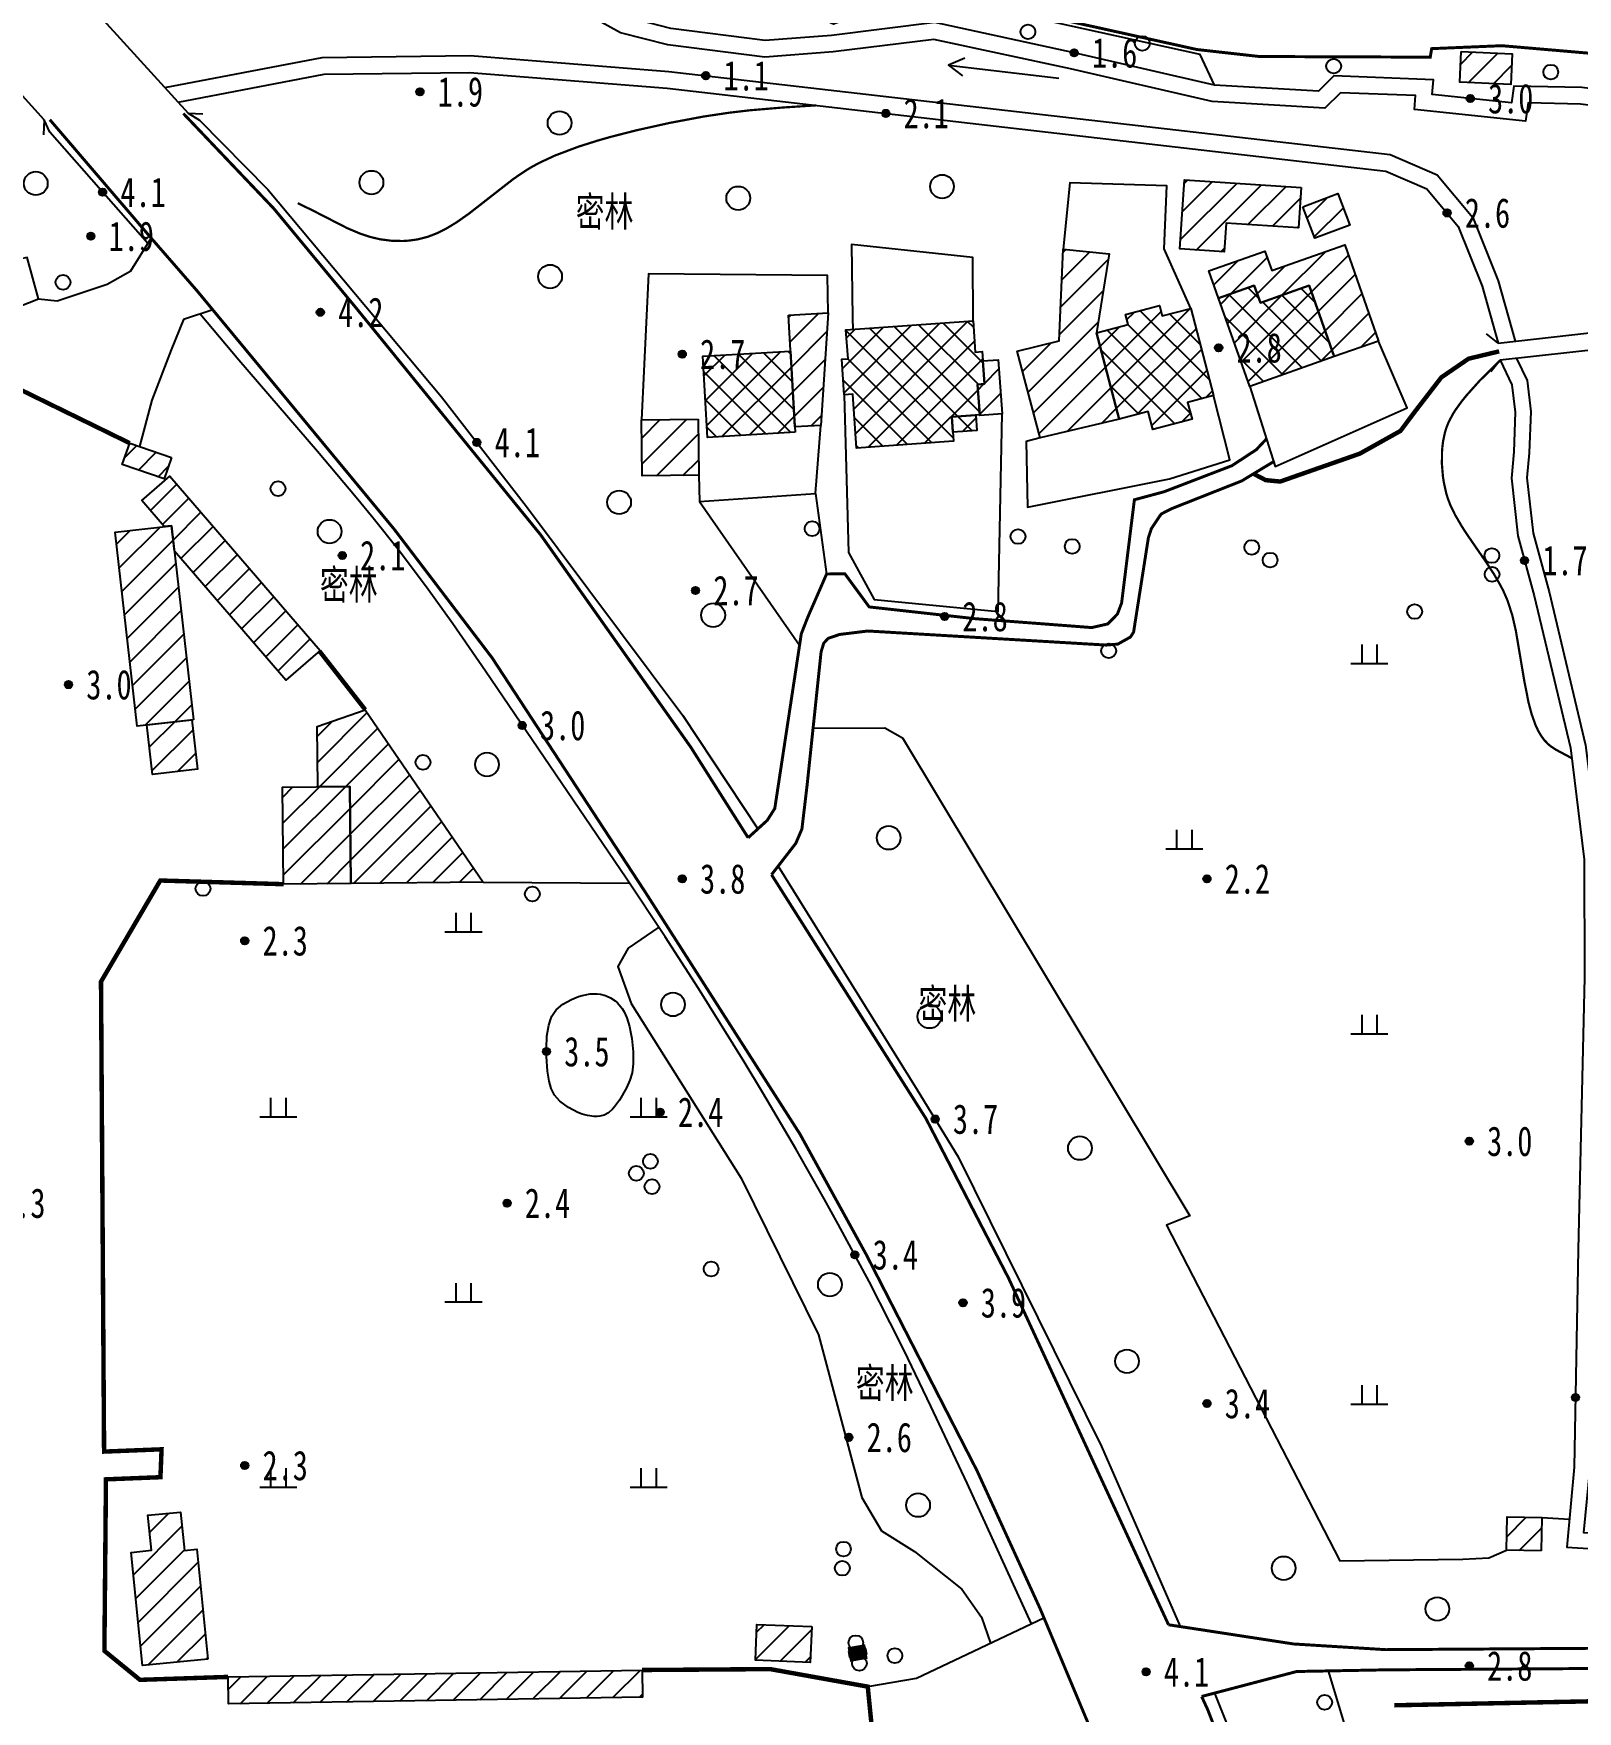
# Model space of a CAD drawing. Header units: metres. Extents: x 494039 to 619385, y 3351420 to 3402703.
# Drawn here: x 588161.9 to 588370.4, y 3393627.9 to 3393854.5 of the extents above; entities that cross this region are included whole.
import ezdxf
from ezdxf.enums import TextEntityAlignment as Align

# ---------------------------------------------------------------- set-up
doc = ezdxf.new("R2010")
doc.units = ezdxf.units.M
for name, pattern in [('2430', [0]), ('2450', [0]), ('4430', [0]), ('8521', [0]), ('8522', [0]), ('9610', [0])]:
    doc.linetypes.add(name, pattern=pattern)
for name, color, linetype in [('210100', 130, 'Continuous'), ('220200', 130, 'Continuous'), ('261301', 141, 'Continuous'), ('310300', 8, 'Continuous'), ('310500', 8, 'Continuous'), ('380201', 8, '2430'), ('380202', 8, '2450'), ('420500', 8, 'Continuous'), ('430300', 8, 'Continuous'), ('440300', 8, '4430'), ('450502', 8, 'Continuous'), ('510301', 8, 'Continuous'), ('510402', 8, 'Continuous'), ('720100', 8, 'Continuous'), ('760201', 8, '8521'), ('760202', 8, '8522'), ('810100', 8, '9610'), ('810302', 8, 'Continuous'), ('810501', 8, 'Continuous')]:
    doc.layers.add(name, color=color, linetype=linetype)
doc.layers.add('710101', color=8, linetype='Continuous', lineweight=0)
pattern_1 = [(45, (0, 0), (-1.767766953, 1.767766953), []), (135, (0, 0), (-1.767766953, -1.767766953), [])]
pattern_2 = [(45, (0, 0), (-1.767766953, 1.767766953), [])]

# ---------------------------------------------------------------- blocks, each defined once
blk = doc.blocks.new('gc170')
at = {"linetype": 'Continuous'}
blk.add_circle((0, 0), 0.5, dxfattribs=at)
blk = doc.blocks.new('gu')
at = {"flags": 128}
for points in [[(3.75, 0), (-3.75, 0)], [(2.71, -0.6), (3.75, 0), (3.75, 0), (2.71, 0.6)]]:
    blk.add_lwpolyline(points, dxfattribs=at)
blk = doc.blocks.new('p_point')
for radius in [0.25, 0.2, 0.15, 0.1, 0.05]:
    blk.add_circle((0, 0), radius)
blk.add_point((0, 0))
blk = doc.blocks.new('v1')
blk.add_circle((0, 0), 0.8)
blk = doc.blocks.new('vm')
at = {"linetype": 'Continuous'}
for p, q in [((-0.5, 0), (-0.5, 1.3)), ((0.5, 1.3), (0.5, 0)), ((1.25, 0), (-1.25, 0))]:
    blk.add_line(p, q, dxfattribs=at)
blk = doc.blocks.new('1-3&1-4')
at = {"layer": '310300', "linetype": 'Continuous'}
h = blk.add_hatch(dxfattribs=at)
h.set_pattern_fill('ANSI31', color=8, scale=20, style=0)
h.set_pattern_definition(pattern_2)
h.paths.add_polyline_path([(588354.7282, 3393852.0402), (588361.6207, 3393851.723), (588361.43, 3393847.578), (588354.5374, 3393847.8952)])
h = blk.add_hatch(dxfattribs=at)
h.set_pattern_fill('ANSI31', color=8, scale=20, style=0)
h.set_pattern_definition(pattern_2)
h.paths.add_polyline_path([(588333.1351, 3393833.6807), (588332.7733, 3393828.2066), (588322.976, 3393828.8542), (588322.7193, 3393824.9706), (588316.7506, 3393825.3651), (588317.3692, 3393834.7229)])
h = blk.add_hatch(dxfattribs=at)
h.set_pattern_fill('ANSI31', color=8, scale=20, style=0)
h.set_pattern_definition(pattern_2)
h.paths.add_polyline_path([(588333.3616, 3393831.0784), (588338.0918, 3393832.87), (588339.7082, 3393828.6023), (588334.978, 3393826.8107)])
h = blk.add_hatch(dxfattribs=at)
h.set_pattern_fill('ANSI31', color=8, scale=20, style=0)
h.set_pattern_definition(pattern_2)
h.paths.add_polyline_path([(588308.5267, 3393802.3716), (588297.8896, 3393799.8491), (588294.7773, 3393811.5562), (588300.432, 3393812.9728), (588301.0062, 3393825.324), (588307.1857, 3393824.7148), (588305.4719, 3393814.0365)])
h = blk.add_hatch(dxfattribs=at)
h.set_pattern_fill('ANSI31', color=8, scale=20, style=0)
h.set_pattern_definition(pattern_2)
h.paths.add_polyline_path([(588334.2063, 3393820.4361), (588327.6138, 3393818.1134), (588326.797, 3393820.4316), (588321.9742, 3393818.7324), (588320.6742, 3393822.4222), (588328.2342, 3393825.0858), (588329.1666, 3393822.4393), (588339.0119, 3393825.908), (588343.5824, 3393812.9356), (588337.5925, 3393810.8252)])
h = blk.add_hatch(dxfattribs=at)
h.set_pattern_fill('ANSI31', color=8, scale=20, style=0)
h.set_pattern_definition(pattern_2)
h.paths.add_polyline_path([(588263.8728, 3393816.4504), (588269.2479, 3393816.76), (588268.241, 3393801.5517), (588264.7427, 3393801.3502)])
h = blk.add_hatch(dxfattribs=at)
h.set_pattern_fill('ANSI31', color=8, scale=20, style=0)
h.set_pattern_definition(pattern_2)
h.paths.add_polyline_path([(588289.4324, 3393807.0843), (588290.3438, 3393807.1482), (588290.1263, 3393810.2494), (588292.2153, 3393810.3959), (588292.7263, 3393803.1081), (588289.726, 3393802.8977)])
h = blk.add_hatch(dxfattribs=at)
h.set_pattern_fill('ANSI31', color=8, scale=20, style=0)
h.set_pattern_definition(pattern_2)
h.paths.add_polyline_path([(588251.695, 3393802.4016), (588251.7927, 3393794.8182), (588244.1494, 3393794.7197), (588244.0516, 3393802.3031)])
h = blk.add_hatch(dxfattribs=at)
h.set_pattern_fill('ANSI31', color=8, scale=20, style=0)
h.set_pattern_definition(pattern_2)
h.paths.add_polyline_path([(588180.5654, 3393797.204), (588179.5725, 3393794.3246), (588173.9317, 3393796.2697), (588174.9246, 3393799.1491)])
h = blk.add_hatch(dxfattribs=at)
h.set_pattern_fill('ANSI31', color=8, scale=20, style=0)
h.set_pattern_definition(pattern_2)
h.paths.add_polyline_path([(588200.632, 3393771.1462), (588195.9924, 3393767.149), (588180.9748, 3393784.5799), (588180.591, 3393787.9978), (588179.5755, 3393787.8838), (588176.5504, 3393791.3951), (588180.3593, 3393794.6767)])
h = blk.add_hatch(dxfattribs=at)
h.set_pattern_fill('ANSI31', color=8, scale=20, style=0)
h.set_pattern_definition(pattern_2)
h.paths.add_polyline_path([(588183.5319, 3393761.8058), (588175.914, 3393760.9504), (588172.9731, 3393787.1425), (588180.591, 3393787.9978)])
h = blk.add_hatch(dxfattribs=at)
h.set_pattern_fill('ANSI31', color=8, scale=20, style=0)
h.set_pattern_definition(pattern_2)
h.paths.add_polyline_path([(588183.335, 3393761.7837), (588184.0848, 3393755.1065), (588177.9871, 3393754.4218), (588177.2374, 3393761.099)])
h = blk.add_hatch(dxfattribs=at)
h.set_pattern_fill('ANSI31', color=8, scale=20, style=0)
h.set_pattern_definition(pattern_2)
h.paths.add_polyline_path([(588204.6504, 3393752.8033), (588200.3511, 3393752.7565), (588200.2626, 3393760.8955), (588206.7349, 3393763.1507), (588222.6672, 3393739.8823), (588204.7931, 3393739.6879)])
h = blk.add_hatch(dxfattribs=at)
h.set_pattern_fill('ANSI31', color=8, scale=20, style=0)
h.set_pattern_definition(pattern_2)
h.paths.add_polyline_path([(588195.7154, 3393739.5892), (588195.5727, 3393752.7045), (588204.6504, 3393752.8033), (588204.7931, 3393739.6879)])
h = blk.add_hatch(dxfattribs=at)
h.set_pattern_fill('ANSI31', color=8, scale=20, style=0)
h.set_pattern_definition(pattern_2)
h.paths.add_polyline_path([(588185.4957, 3393634.9542), (588176.6646, 3393634.0699), (588175.1332, 3393649.364), (588177.8656, 3393649.6377), (588177.3918, 3393654.3694), (588181.7835, 3393654.8092), (588182.3047, 3393649.6046), (588184.0116, 3393649.7755)])
h = blk.add_hatch(dxfattribs=at)
h.set_pattern_fill('ANSI31', color=8, scale=20, style=0)
h.set_pattern_definition(pattern_2)
h.paths.add_polyline_path([(588365.533, 3393649.5849), (588360.8554, 3393649.6571), (588360.9246, 3393654.1434), (588365.6022, 3393654.0712)])
h = blk.add_hatch(dxfattribs=at)
h.set_pattern_fill('ANSI31', color=8, scale=20, style=0)
h.set_pattern_definition(pattern_2)
h.paths.add_polyline_path([(588267.0265, 3393639.3509), (588266.8403, 3393634.5014), (588259.4427, 3393634.7854), (588259.6288, 3393639.6348)])
h = blk.add_hatch(dxfattribs=at)
h.set_pattern_fill('ANSI31', color=8, scale=20, style=0)
h.set_pattern_definition(pattern_2)
h.paths.add_polyline_path([(588244.1285, 3393633.4739), (588244.1894, 3393629.8181), (588188.2739, 3393628.887), (588188.213, 3393632.5428)])
at = {"layer": '310500', "linetype": 'Continuous'}
h = blk.add_hatch(dxfattribs=at)
h.set_pattern_fill('ANSI37', color=8, scale=20, style=0)
h.set_pattern_definition(pattern_1)
h.paths.add_polyline_path([(588326.1772, 3393806.8033), (588321.9742, 3393818.7324), (588326.797, 3393820.4316), (588327.6138, 3393818.1134), (588334.2063, 3393820.4361), (588337.5925, 3393810.8252)])
h = blk.add_hatch(dxfattribs=at)
h.set_pattern_fill('ANSI37', color=8, scale=20, style=0)
h.set_pattern_definition(pattern_1)
h.paths.add_polyline_path([(588321.2844, 3393805.5682), (588317.7896, 3393804.653), (588318.3876, 3393802.3693), (588313.1091, 3393800.987), (588312.4756, 3393803.4058), (588308.5267, 3393802.3716), (588305.4719, 3393814.0365), (588309.7417, 3393815.1547), (588309.3884, 3393816.5039), (588314.0088, 3393817.7139), (588314.3706, 3393816.3324), (588318.2026, 3393817.336)])
h = blk.add_hatch(dxfattribs=at)
h.set_pattern_fill('ANSI37', color=8, scale=20, style=0)
h.set_pattern_definition(pattern_1)
h.paths.add_polyline_path([(588288.8084, 3393815.645), (588289.1025, 3393811.4514), (588290.0375, 3393811.5169), (588290.3438, 3393807.1482), (588289.4324, 3393807.0843), (588289.7218, 3393802.9579), (588285.929, 3393802.6919), (588286.1593, 3393799.4073), (588273.081, 3393798.4903), (588272.5719, 3393805.7502), (588271.4168, 3393805.6692), (588271.0786, 3393810.4923), (588271.9294, 3393810.5519), (588271.6566, 3393814.4423)])
h = blk.add_hatch(dxfattribs=at)
h.set_pattern_fill('ANSI37', color=8, scale=20, style=0)
h.set_pattern_definition(pattern_1)
h.paths.add_polyline_path([(588264.7854, 3393800.6086), (588252.946, 3393799.9266), (588252.3153, 3393810.875), (588264.1547, 3393811.5571)])
h = blk.add_hatch(dxfattribs=at)
h.set_pattern_fill('ANSI37', color=8, scale=20, style=0)
h.set_pattern_definition(pattern_1)
h.paths.add_polyline_path([(588289.1947, 3393802.9209), (588289.3392, 3393800.8605), (588286.0734, 3393800.6315), (588285.929, 3393802.6919)])
at = {"layer": '210100', "color": 141, "linetype": 'Continuous', "elevation": 1.2, "flags": 128}
for points in [[(588428.9487, 3393831.4093), (588420.433, 3393834.1132), (588411.1029, 3393837.343), (588404.9973, 3393840.5887), (588403.7858, 3393840.8856), (588370.855, 3393844.9298), (588363.7932, 3393845.0814), (588363.4291, 3393842.6272), (588348.4315, 3393844.2184), (588348.5712, 3393846.0746), (588338.4305, 3393846.4559), (588336.34, 3393844.3664), (588321.0897, 3393845.2663), (588301.9848, 3393849.6711), (588283.5394, 3393853.6617), (588269.9187, 3393851.9755), (588260.686, 3393851.2861), (588247.5889, 3393852.9188), (588241.2207, 3393854.5548), (588238.1705, 3393856.2038), (588232.291, 3393859.6807), (588191.9758, 3393858.427), (588177.3194, 3393857.2275), (588170.4896, 3393857.2718)], [(588179.6619, 3393847.1727), (588200.9394, 3393851.2364), (588220.8989, 3393851.4949), (588247.7247, 3393849.3468), (588345.1518, 3393838.1096), (588351.5121, 3393835.3786), (588356.3213, 3393829.6011), (588359.7074, 3393821.0746), (588362.034, 3393812.9043)], [(588362.195, 3393810.5801), (588363.6262, 3393807.6089), (588364.1314, 3393803.4241), (588363.914, 3393797.8206), (588363.6203, 3393794.4543), (588364.4366, 3393787.0091), (588366.6154, 3393779.0545), (588371.5384, 3393758.3714), (588373.4355, 3393743.0641), (588373.4879, 3393726.9737), (588372.6143, 3393690.2091), (588372.0842, 3393660.7631), (588371.2679, 3393652.0295), (588375.0325, 3393651.7954), (588378.9209, 3393721.7894), (588380.0811, 3393750.9511), (588378.5023, 3393755.9443), (588378.1917, 3393760.5988), (588379.1069, 3393774.3452), (588376.0507, 3393779.284), (588375.4172, 3393784.6994), (588372.3793, 3393807.2487), (588372.608, 3393811.7519)]]:
    blk.add_lwpolyline(points, dxfattribs=at)
at = {"layer": '220200', "color": 141, "linetype": 'Continuous', "const_width": 0.6, "elevation": 3.2046, "flags": 128}
blk.add_lwpolyline([(588345.7121, 3393628.7102), (588390.9404, 3393629.6284)], dxfattribs=at)
at = {"layer": '310300', "color": 8, "linetype": 'Continuous', "flags": 128}
for points, elevation in [([(588354.7282, 3393852.0402), (588361.6207, 3393851.723), (588361.43, 3393847.578), (588354.5374, 3393847.8952)], 6.2619), ([(588333.1351, 3393833.6807), (588332.7733, 3393828.2066), (588322.976, 3393828.8542), (588322.7193, 3393824.9706), (588316.7506, 3393825.3651), (588317.3692, 3393834.7229)], 6.525), ([(588333.3616, 3393831.0784), (588338.0918, 3393832.87), (588339.7082, 3393828.6023), (588334.978, 3393826.8107)], 6.0084), ([(588308.5267, 3393802.3716), (588297.8896, 3393799.8491), (588294.7773, 3393811.5562), (588300.432, 3393812.9728), (588301.0062, 3393825.324), (588307.1857, 3393824.7148), (588305.4719, 3393814.0365)], 6.525), ([(588334.2063, 3393820.4361), (588327.6138, 3393818.1134), (588326.797, 3393820.4316), (588321.9742, 3393818.7324), (588320.6742, 3393822.4222), (588328.2342, 3393825.0858), (588329.1666, 3393822.4393), (588339.0119, 3393825.908), (588343.5824, 3393812.9356), (588337.5925, 3393810.8252)], 6.525), ([(588263.8728, 3393816.4504), (588269.2479, 3393816.76), (588268.241, 3393801.5517), (588264.7427, 3393801.3502)], 6.525), ([(588289.4324, 3393807.0843), (588290.3438, 3393807.1482), (588290.1263, 3393810.2494), (588292.2153, 3393810.3959), (588292.7263, 3393803.1081), (588289.726, 3393802.8977)], 6.525), ([(588251.695, 3393802.4016), (588251.7927, 3393794.8182), (588244.1494, 3393794.7197), (588244.0516, 3393802.3031)], 6.525), ([(588180.5654, 3393797.204), (588179.5725, 3393794.3246), (588173.9317, 3393796.2697), (588174.9246, 3393799.1491)], 5.9371), ([(588183.335, 3393761.7837), (588184.0848, 3393755.1065), (588177.9871, 3393754.4218), (588177.2374, 3393761.099)], 6.2589), ([(588185.4957, 3393634.9542), (588176.6646, 3393634.0699), (588175.1332, 3393649.364), (588177.8656, 3393649.6377), (588177.3918, 3393654.3694), (588181.7835, 3393654.8092), (588182.3047, 3393649.6046), (588184.0116, 3393649.7755)], 5.5063), ([(588365.533, 3393649.5849), (588360.8554, 3393649.6571), (588360.9246, 3393654.1434), (588365.6022, 3393654.0712)], 5.7505), ([(588244.1285, 3393633.4739), (588244.1894, 3393629.8181), (588188.2739, 3393628.887), (588188.213, 3393632.5428)], 5.9696)]:
    blk.add_lwpolyline(points, close=True, dxfattribs=dict(at, elevation=elevation))
for points in [[(588200.632, 3393771.1462), (588195.9924, 3393767.149), (588180.9748, 3393784.5799), (588180.591, 3393787.9978), (588179.5755, 3393787.8838), (588176.5504, 3393791.3951), (588180.3593, 3393794.6767)], [(588183.5319, 3393761.8058), (588175.914, 3393760.9504), (588172.9731, 3393787.1425), (588180.591, 3393787.9978)], [(588204.6504, 3393752.8033), (588200.3511, 3393752.7565), (588200.2626, 3393760.8955), (588206.7349, 3393763.1507), (588222.6672, 3393739.8823), (588204.7931, 3393739.6879)], [(588195.7154, 3393739.5892), (588195.5727, 3393752.7045), (588204.6504, 3393752.8033), (588204.7931, 3393739.6879)], [(588267.0265, 3393639.3509), (588266.8403, 3393634.5014), (588259.4427, 3393634.7854), (588259.6288, 3393639.6348)]]:
    blk.add_lwpolyline(points, close=True, dxfattribs=at)
at = {"layer": '310500', "color": 8, "linetype": 'Continuous', "flags": 128}
for points in [[(588326.1772, 3393806.8033), (588321.9742, 3393818.7324), (588326.797, 3393820.4316), (588327.6138, 3393818.1134), (588334.2063, 3393820.4361), (588337.5925, 3393810.8252)], [(588264.7854, 3393800.6086), (588252.946, 3393799.9266), (588252.3153, 3393810.875), (588264.1547, 3393811.5571)]]:
    blk.add_lwpolyline(points, close=True, dxfattribs=at)
for points, elevation in [([(588321.2844, 3393805.5682), (588317.7896, 3393804.653), (588318.3876, 3393802.3693), (588313.1091, 3393800.987), (588312.4756, 3393803.4058), (588308.5267, 3393802.3716), (588305.4719, 3393814.0365), (588309.7417, 3393815.1547), (588309.3884, 3393816.5039), (588314.0088, 3393817.7139), (588314.3706, 3393816.3324), (588318.2026, 3393817.336)], 11.2056), ([(588288.8084, 3393815.645), (588289.1025, 3393811.4514), (588290.0375, 3393811.5169), (588290.3438, 3393807.1482), (588289.4324, 3393807.0843), (588289.7218, 3393802.9579), (588285.929, 3393802.6919), (588286.1593, 3393799.4073), (588273.081, 3393798.4903), (588272.5719, 3393805.7502), (588271.4168, 3393805.6692), (588271.0786, 3393810.4923), (588271.9294, 3393810.5519), (588271.6566, 3393814.4423)], 14.3276), ([(588289.1947, 3393802.9209), (588289.3392, 3393800.8605), (588286.0734, 3393800.6315), (588285.929, 3393802.6919)], 12.3185)]:
    blk.add_lwpolyline(points, close=True, dxfattribs=dict(at, elevation=elevation))
at = {"layer": '380201', "color": 8, "linetype": '2430', "const_width": 0.6, "flags": 128}
for points in [[(588174.9246, 3393799.1491), (588158.1427, 3393807.3596), (588121.2642, 3393794.9251)], [(588206.7349, 3393763.1507), (588200.5449, 3393771.0711)], [(588188.213, 3393632.5428), (588176.3115, 3393632.1463), (588171.5098, 3393636.0589), (588171.7209, 3393659.221), (588179.0784, 3393659.5117), (588179.229, 3393663.2771), (588171.4671, 3393662.9682), (588171.0514, 3393726.428), (588179.0574, 3393740.0863), (588195.7154, 3393739.5892)], [(588034.3581, 3393563.9933), (588034.8208, 3393563.2685), (588052.6782, 3393553.0784), (588053.8349, 3393533.961), (588062.5833, 3393528.3087), (588167.0508, 3393531.0903), (588259.9218, 3393533.1429), (588260.792, 3393603.4307), (588276.0085, 3393616.9916), (588274.5945, 3393631.2298), (588261.4125, 3393633.5969), (588244.1285, 3393633.4739)]]:
    blk.add_lwpolyline(points, dxfattribs=at)
at = {"layer": '380202', "color": 8, "linetype": '2450', "flags": 128}
for points in [[(588318.2026, 3393817.336), (588314.6337, 3393825.373), (588314.9689, 3393833.9132), (588301.8751, 3393834.3017), (588301.0062, 3393825.324)], [(588140.0832, 3393817.3681), (588142.4427, 3393810.7187), (588162.6333, 3393818.6502), (588161.0936, 3393824.2242), (588160.2282, 3393824.0273), (588159.5941, 3393825.7395)], [(588269.2479, 3393816.76), (588269.1592, 3393821.7701), (588244.9997, 3393822.0096), (588244.0516, 3393802.3031)], [(588326.1772, 3393806.8033), (588329.5931, 3393796.0133), (588347.4574, 3393803.9028), (588343.5824, 3393812.9356)], [(588271.4168, 3393805.6692), (588272.0154, 3393784.3685), (588275.4514, 3393778.0501), (588292.2012, 3393776.4001), (588292.7263, 3393803.1081)], [(588297.8896, 3393799.8491), (588295.9746, 3393799.3782), (588296.1702, 3393790.5022), (588315.3335, 3393794.3168), (588323.4911, 3393796.9013), (588321.2844, 3393805.5682)], [(588251.7927, 3393794.8182), (588251.8726, 3393791.2545), (588267.5419, 3393792.3622), (588268.241, 3393801.5517)]]:
    blk.add_lwpolyline(points, dxfattribs=at)
at = {"layer": '380202', "color": 8, "linetype": '2450', "elevation": 5.8644, "flags": 128}
blk.add_lwpolyline([(588288.8084, 3393815.645), (588288.8013, 3393824.2366), (588272.3967, 3393825.9666), (588272.5492, 3393816.0783), (588272.5922, 3393814.5079)], dxfattribs=at)
at = {"layer": '420500', "color": 8, "linetype": 'Continuous', "const_width": 0.4, "flags": 128}
for points in [[(588372.8923, 3393851.7272), (588360.2217, 3393852.8156), (588350.7499, 3393852.4184), (588350.5557, 3393851.2675), (588327.4906, 3393851.3567), (588319.0551, 3393852.2991), (588285.5251, 3393859.7031), (588273.9949, 3393860.921), (588247.6575, 3393862.026), (588242.5259, 3393863.1373), (588233.795, 3393865.7736), (588226.4984, 3393866.1337), (588191.3259, 3393863.1472), (588182.5962, 3393862.9204), (588180.9227, 3393863.1258), (588160.7634, 3393872.633), (588158.3323, 3393873.1755), (588156.5836, 3393872.3203)], [(588164.1384, 3393842.8314), (588177.8276, 3393826.8354), (588184.0042, 3393819.7398), (588210.6285, 3393787.5425), (588223.8691, 3393770.1534), (588244.652, 3393738.3623), (588265.4422, 3393705.8434), (588274.4337, 3393689.495), (588289.3548, 3393660.3753), (588297.8457, 3393641.8202), (588309.242, 3393614.6257), (588333.0543, 3393537.7042)], [(588182.1632, 3393843.6702), (588194.3911, 3393830.8184), (588205.4345, 3393817.4836), (588230.4383, 3393786.7434), (588250.6835, 3393758.1119), (588258.4428, 3393745.8594)], [(588328.4238, 3393799.7069), (588327.0682, 3393798.267), (588323.7792, 3393796.106), (588314.6169, 3393792.5857), (588310.6009, 3393791.5009), (588308.8754, 3393777.5515), (588308.3044, 3393776.0545), (588307.0101, 3393774.7347), (588304.845, 3393774.242), (588289.092, 3393775.4416), (588274.7904, 3393777.0287), (588271.4984, 3393781.5122), (588269.0349, 3393781.4724), (588266.4855, 3393775.6197), (588265.6221, 3393773.4052), (588262.0399, 3393749.8141), (588261.0294, 3393748.2181), (588258.4428, 3393745.8594)], [(588329.3931, 3393796.645), (588325.0877, 3393794.0409), (588315.588, 3393790.2842), (588314.216, 3393789.5733), (588312.898, 3393787.6215), (588312.4944, 3393786.3904), (588310.495, 3393773.6323), (588310.0767, 3393772.9675), (588308.3593, 3393772.0071), (588306.7979, 3393771.8794), (588274.6015, 3393773.7799), (588270.7803, 3393773.309), (588269.2473, 3393772.7893), (588268.6573, 3393772.1423), (588268.2955, 3393770.9776), (588266.4077, 3393752.9859), (588265.7034, 3393747.0367), (588264.8702, 3393745.0938), (588261.6001, 3393740.8738)], [(588261.6001, 3393740.8738), (588282.4324, 3393707.9784), (588293.6057, 3393686.3978), (588315.2119, 3393639.5859)], [(588447.6762, 3393637.6882), (588412.748, 3393636.6686), (588344.5336, 3393636.2228), (588332.1122, 3393636.9903), (588315.2119, 3393639.5859)], [(588319.6836, 3393629.8975), (588332.5163, 3393633.2725), (588344.5679, 3393633.4973), (588412.7905, 3393633.9431), (588447.7533, 3393634.8055)], [(588319.6836, 3393629.8975), (588320.5181, 3393628.0894), (588335.165, 3393590.1234), (588349.9282, 3393543.023)]]:
    blk.add_lwpolyline(points, dxfattribs=at)
at = {"layer": '430300', "color": 8, "linetype": 'Continuous'}
for p, q in [((588163.3924, 3393842.7967), (588163.2918, 3393840.7992)), ((588182.8155, 3393843.7005), (588184.8132, 3393843.6044))]:
    blk.add_line(p, q, dxfattribs=at)
at = {"layer": '430300', "color": 8, "linetype": 'Continuous', "flags": 128}
for points in [[(588162.5963, 3393865.9628), (588182.8155, 3393843.7005)], [(588163.3924, 3393842.7967), (588143.3402, 3393864.9748)]]:
    blk.add_lwpolyline(points, dxfattribs=at)
at = {"layer": '440300', "color": 8, "linetype": '4430', "const_width": 0.6, "flags": 128}
blk.add_lwpolyline([(588326.6934, 3393795.0121), (588328.3313, 3393794.1521), (588330.2876, 3393793.9593), (588341.0443, 3393797.7286), (588346.5398, 3393800.8019), (588348.4257, 3393803.3272), (588352.0497, 3393808.0252), (588355.7304, 3393810.549), (588359.8595, 3393811.5423)], dxfattribs=at)
at = {"layer": '450502', "color": 8, "linetype": 'Continuous'}
for p, q in [((588359.7353, 3393812.6456), (588358.1718, 3393813.8928)), ((588359.9956, 3393810.3326), (588358.7484, 3393808.7691))]:
    blk.add_line(p, q, dxfattribs=at)
at = {"layer": '450502', "color": 8, "linetype": 'Continuous', "flags": 128}
for points in [[(588359.7353, 3393812.6456), (588374.4513, 3393814.3016)], [(588374.7116, 3393811.9886), (588359.9956, 3393810.3326)]]:
    blk.add_lwpolyline(points, dxfattribs=at)
at = {"layer": '510402', "color": 8, "linetype": 'Continuous'}
for p, q in [((588274.3388, 3393636.3756), (588271.9745, 3393635.9635)), ((588271.9745, 3393635.9635), (588272.1145, 3393635.1602)), ((588272.1145, 3393635.1602), (588274.4788, 3393635.5723)), ((588274.4788, 3393635.5723), (588274.3388, 3393636.3756))]:
    blk.add_line(p, q, dxfattribs=at)
at = {"layer": '510402', "color": 8, "linetype": 'Continuous', "const_width": 2.4, "flags": 128}
blk.add_lwpolyline([(588273.3984, 3393634.7828), (588273.0549, 3393636.753)], dxfattribs=at)
at = {"layer": '710101', "color": 8, "linetype": 'Continuous', "const_width": 0.3, "elevation": 2, "flags": 128}
for points in [[(588267.6137, 3393844.7599), (588263.1467, 3393844.4717), (588258.6811, 3393844.0943), (588255.8768, 3393843.7652), (588252.4441, 3393843.253), (588247.8791, 3393842.3979), (588243.3412, 3393841.3888), (588239.9698, 3393840.5278), (588238.2998, 3393840.0562), (588235.5501, 3393839.1907), (588232.3302, 3393837.9724), (588230.2544, 3393837.0048), (588229.2452, 3393836.4587), (588228.4588, 3393835.9886), (588226.7553, 3393834.8338), (588220.7423, 3393830.141), (588219.0676, 3393828.9628), (588217.6276, 3393828.0919), (588216.4346, 3393827.4961), (588215.1946, 3393827.0155), (588213.8252, 3393826.6628), (588212.5789, 3393826.4905), (588211.8186, 3393826.4446), (588210.2887, 3393826.4761), (588208.7734, 3393826.6678), (588207.37, 3393826.9986), (588206.044, 3393827.442), (588204.325, 3393828.1689), (588199.5172, 3393830.6307), (588197.6195, 3393831.5485)], [(588359.9956, 3393810.3326), (588357.1848, 3393807.5272), (588355.4948, 3393805.6432), (588354.8433, 3393804.8454), (588353.9681, 3393803.636), (588353.5997, 3393803.0487), (588353.0491, 3393802.0046), (588352.7866, 3393801.3715), (588352.5502, 3393800.6312), (588352.3036, 3393799.4835), (588352.2005, 3393798.7002), (588352.14, 3393797.9068), (588352.1317, 3393796.304), (588352.2612, 3393794.7014), (588352.377, 3393793.9085), (588352.7191, 3393792.3572), (588352.9523, 3393791.607), (588353.2949, 3393790.729), (588353.91, 3393789.4611), (588354.8621, 3393787.8343), (588355.5065, 3393786.8413), (588358.0711, 3393783.1221), (588359.1544, 3393781.4645), (588360.0663, 3393779.8911), (588360.4421, 3393779.1552), (588361.0068, 3393777.8633), (588361.6391, 3393775.8817), (588362.1143, 3393773.8137), (588363.2602, 3393767.0169), (588363.831, 3393764.1193), (588364.2504, 3393762.5377), (588364.7851, 3393761.0462), (588365.1126, 3393760.347), (588365.4917, 3393759.6878), (588365.9335, 3393759.077), (588366.4511, 3393758.5247), (588366.7933, 3393758.2349), (588367.4978, 3393757.7639), (588369.6511, 3393756.6158)]]:
    blk.add_lwpolyline(points, dxfattribs=at)
at = {"layer": '760201', "color": 8, "linetype": '8521', "flags": 128}
for points in [[(588321.4101, 3393847.4955), (588319.4935, 3393851.6428), (588286.1336, 3393859.0089), (588275.6487, 3393857.8434), (588269.9914, 3393855.7226), (588268.1413, 3393856.5169), (588266.2945, 3393858.2994), (588264.8217, 3393859.1036), (588262.1153, 3393859.3235), (588243.5996, 3393859.9729), (588241.4705, 3393860.3241), (588240.2074, 3393860.8723), (588236.6742, 3393862.727), (588234.1579, 3393863.4459), (588230.4539, 3393864.0466), (588228.0359, 3393864.3321), (588179.8721, 3393861.8901), (588167.1654, 3393866.7823), (588164.583, 3393867.0226), (588162.5963, 3393865.9628)], [(588177.3691, 3393826.0975), (588164.1243, 3393841.1569), (588163.3924, 3393842.7967)], [(588182.8155, 3393843.7005), (588184.3349, 3393842.7568), (588193.5648, 3393833.3803), (588217.0391, 3393805.3881), (588228.5324, 3393790.6105), (588249.6099, 3393762.3476), (588259.7541, 3393747.0552)], [(588296.7209, 3393639.7234), (588288.0117, 3393658.705), (588283.1309, 3393669.0986), (588279.494, 3393676.6129), (588277.6346, 3393680.3492), (588274.776, 3393685.918), (588270.6162, 3393693.7), (588268.7283, 3393697.1028), (588264.8716, 3393703.8653), (588260.4257, 3393711.4136), (588257.9122, 3393715.5815), (588251.7515, 3393725.5034), (588247.2497, 3393732.4658), (588241.9603, 3393740.3939), (588222.9702, 3393768.376), (588218.5627, 3393774.7575), (588215.0106, 3393779.7038), (588211.1597, 3393784.7837), (588207.7858, 3393789.0164), (588205.4966, 3393791.8077), (588200.2663, 3393798.0272), (588189.6789, 3393810.3693), (588184.4291, 3393816.5739)], [(588262.4896, 3393742.0216), (588281.2669, 3393711.8286), (588286.8114, 3393702.7723), (588306.158, 3393663.6738), (588316.7991, 3393639.3421)], [(588321.4003, 3393630.349), (588339.667, 3393584.7157), (588350.5974, 3393550.0229), (588351.7318, 3393548.7815), (588361.3926, 3393551.9464)]]:
    blk.add_lwpolyline(points, dxfattribs=at)
blk.add_lwpolyline([(588241.4476, 3393722.814), (588241.7199, 3393722.364), (588242.0718, 3393721.5598), (588242.4199, 3393720.3602), (588242.5679, 3393719.6512), (588242.7152, 3393718.7516), (588242.9021, 3393716.9356), (588242.9218, 3393715.3174), (588242.771, 3393714.1002), (588242.4682, 3393713.1055), (588242.0116, 3393712.0808), (588241.0588, 3393710.4271), (588240.3953, 3393709.5187), (588240.104, 3393709.1927), (588239.5769, 3393708.7271), (588238.9928, 3393708.4047), (588238.4291, 3393708.2638), (588238.0707, 3393708.2318), (588237.64, 3393708.2357), (588236.7599, 3393708.3544), (588236.0124, 3393708.555), (588235.4595, 3393708.7631), (588234.1672, 3393709.4401), (588233.0336, 3393710.2901), (588232.3077, 3393711.0953), (588231.8442, 3393711.9896), (588231.5604, 3393712.9694), (588231.3411, 3393714.3582), (588231.2095, 3393716.3408), (588231.1986, 3393717.4352), (588231.2779, 3393719.073), (588231.5135, 3393720.5413), (588231.7752, 3393721.3881), (588231.9394, 3393721.7636), (588232.2788, 3393722.3262), (588232.5297, 3393722.6234), (588233.435, 3393723.3673), (588234.5827, 3393724.0232), (588235.5428, 3393724.4245), (588236.0383, 3393724.5801), (588237.1275, 3393724.7808), (588238.0707, 3393724.7914), (588238.4857, 3393724.7443), (588239.1911, 3393724.5698), (588239.8711, 3393724.2533), (588240.4956, 3393723.8236), (588240.8042, 3393723.5551)], close=True, dxfattribs=at)
at = {"layer": '760202', "color": 8, "linetype": '8522', "flags": 128}
for points in [[(588429.6279, 3393833.5483), (588421.1398, 3393836.2434), (588412.0047, 3393839.4058), (588405.7983, 3393842.7031), (588404.1911, 3393843.0969), (588371.0163, 3393847.1711), (588361.8635, 3393847.3676), (588361.5251, 3393845.0861), (588350.8328, 3393846.2205), (588350.984, 3393848.2297), (588337.5364, 3393848.7353), (588335.4662, 3393846.6661), (588321.4101, 3393847.4955), (588302.4742, 3393851.8614), (588283.6416, 3393855.9357), (588269.6971, 3393854.2094), (588260.7418, 3393853.5407), (588248.0087, 3393855.1281), (588242.0458, 3393856.6599), (588239.2758, 3393858.1575), (588232.8725, 3393861.9441), (588191.8493, 3393860.6684), (588177.235, 3393859.4723), (588168.4392, 3393859.5295)], [(588181.4598, 3393845.1932), (588201.17, 3393848.9575), (588220.8225, 3393849.2121), (588247.5031, 3393847.0756), (588344.5583, 3393835.8813), (588350.1088, 3393833.4981), (588354.335, 3393828.4209), (588357.5445, 3393820.3392), (588359.7353, 3393812.6456)], [(588359.9956, 3393810.3326), (588361.5939, 3393807.0146), (588362.0376, 3393803.3389), (588361.8286, 3393797.952), (588361.5215, 3393794.431), (588362.3781, 3393786.6169), (588364.5914, 3393778.5366), (588369.4795, 3393757.9999), (588371.347, 3393742.9317), (588371.3989, 3393726.9951), (588370.5259, 3393690.2527), (588369.9971, 3393660.8792), (588368.9875, 3393650.0785), (588377.0015, 3393649.5799), (588381.0075, 3393721.6899), (588382.1829, 3393751.2328), (588380.5698, 3393756.3343), (588380.2852, 3393760.599), (588381.2357, 3393774.8748), (588378.0715, 3393779.9882), (588377.4898, 3393784.9602), (588374.4753, 3393807.336), (588374.7116, 3393811.9886)]]:
    blk.add_lwpolyline(points, dxfattribs=at)
at = {"layer": '810100', "color": 8, "linetype": '9610', "flags": 128}
for points in [[(588162.6333, 3393818.6502), (588165.1231, 3393818.3475), (588171.8622, 3393820.6031), (588175.0907, 3393822.4312), (588177.8276, 3393826.8354)], [(588186.1536, 3393817.1406), (588182.2126, 3393815.8454), (588180.5426, 3393811.7346), (588177.8967, 3393804.935), (588176.2499, 3393798.6921)], [(588251.8726, 3393791.2545), (588265.3885, 3393771.8548)], [(588267.5419, 3393792.3622), (588269.0349, 3393781.4724)], [(588267.2116, 3393760.6476), (588276.8889, 3393760.7085), (588279.2986, 3393759.343), (588318.0942, 3393694.8239), (588314.9219, 3393693.555), (588338.3289, 3393648.2295), (588354.939, 3393648.4596), (588358.453, 3393648.6222), (588360.8554, 3393649.6571)], [(588222.6672, 3393739.8823), (588242.3942, 3393739.7439)], [(588246.3794, 3393733.7843), (588242.2631, 3393730.9653), (588240.8599, 3393728.4549), (588242.6511, 3393723.4823), (588257.4832, 3393699.884), (588267.929, 3393678.7518), (588273.8122, 3393656.7709), (588276.4725, 3393652.2744), (588280.9225, 3393649.4656), (588287.314, 3393644.3781), (588289.9354, 3393640.6223), (588291.1788, 3393637.0979)], [(588365.6022, 3393654.0712), (588369.34, 3393653.8496)], [(588274.5945, 3393631.2298), (588281.1892, 3393632.3656), (588298.3926, 3393640.5153)], [(588361.3926, 3393551.9464), (588336.8197, 3393633.3528)]]:
    blk.add_lwpolyline(points, dxfattribs=at)
at = {"layer": '261301', "color": 141, "linetype": 'Continuous', "xscale": 2, "yscale": 2, "rotation": 173.2108710459992}
blk.add_blockref('gu', (588292.9348, 3393849.3102, 0.4841), dxfattribs=at)
at = {"layer": '510301', "color": 8, "linetype": 'Continuous', "xscale": 2, "yscale": 2}
for p in [(588296.2225, 3393854.6899, 3.9544), (588311.6651, 3393853.1164, 4.1955), (588337.5187, 3393850.0524, 3.9544), (588366.8334, 3393849.2505, 3.9544), (588165.9284, 3393820.8685, 5.3361), (588194.9628, 3393793.004, 6.6367), (588267.0818, 3393787.592, 3.4598), (588294.8849, 3393786.5375, 3.6205), (588302.2015, 3393785.1955, 3.6205), (588326.4531, 3393785.065, 3.6205), (588328.9362, 3393783.3522, 3.6205), (588358.8745, 3393783.9684, 3.4866), (588358.9056, 3393781.4241, 3.4866), (588348.4507, 3393776.404, 3.6205), (588307.1313, 3393771.1005, 3.6205), (588214.5285, 3393756.0435, 5.9909), (588184.8273, 3393738.9976, 3.1995), (588229.3024, 3393738.2624, 4.5295), (588245.2455, 3393702.1596, 3.958), (588243.3367, 3393700.5407, 3.958), (588245.4615, 3393698.7496, 3.9937), (588253.4433, 3393687.6326, 4.0651), (588271.321, 3393649.8026, 4.0651), (588271.1597, 3393647.2223, 3.9937), (588278.2536, 3393635.4135, 4.8866), (588336.2919, 3393629.1113, 4.6716)]:
    blk.add_blockref('gc170', p, dxfattribs=at)
at = {"layer": '510402', "color": 8, "linetype": 'Continuous', "xscale": 2, "yscale": 2}
for p in [(588272.9849, 3393637.1547), (588273.4684, 3393634.3811)]:
    blk.add_blockref('gc170', p, dxfattribs=at)
at = {"layer": '720100', "color": 8, "linetype": 'Continuous', "xscale": 2, "yscale": 2, "zscale": 2}
for p in [(588302.4742, 3393851.8614, 1.5888), (588252.7168, 3393848.772, 1.1), (588214.1203, 3393846.5962, 1.8715), (588355.9629, 3393845.6762, 3.0175), (588277.0324, 3393843.6753, 2.0765), (588171.2673, 3393833.0353, 4.0645), (588352.8254, 3393830.2345, 2.6131), (588169.6782, 3393827.0911, 1.9468), (588200.6705, 3393816.8174, 4.1901), (588249.5476, 3393811.1689, 2.6886), (588321.982, 3393812.0284, 2.773), (588221.814, 3393799.2487, 4.1081), (588203.6348, 3393783.9811, 2.0879), (588363.2836, 3393783.3112, 1.7285), (588251.3382, 3393779.2554, 2.6918), (588284.975, 3393775.7416, 2.777), (588166.6625, 3393766.5416, 2.9649), (588227.9352, 3393761.0326, 3.0226), (588249.5475, 3393740.3141, 3.7927), (588320.4023, 3393740.3143, 2.2056), (588190.4619, 3393731.9516, 2.3046), (588231.2045, 3393716.9874, 3.4504), (588246.5639, 3393708.8141, 2.3702), (588283.6875, 3393707.8748, 3.7407), (588355.8296, 3393704.8869, 2.9725), (588225.8892, 3393696.5243, 2.4205), (588272.8574, 3393689.5473, 3.3738), (588287.4564, 3393683.069, 3.9119), (588370.1664, 3393670.2827, 2.3476), (588320.4021, 3393669.4595, 3.3556), (588272.0378, 3393664.8987, 2.5753), (588190.4618, 3393661.0968, 2.3284), (588355.8295, 3393634.0321, 2.7841), (588312.1836, 3393633.2318, 4.0768)]:
    blk.add_blockref('p_point', p, dxfattribs=at)
at = {"layer": '810302', "color": 8, "linetype": 'Continuous', "xscale": 2, "yscale": 2}
for p in [(588342.3444, 3393769.3404), (588317.3444, 3393744.3404), (588220.0022, 3393733.1285), (588342.3444, 3393719.3404), (588195.0022, 3393708.1285), (588245.0022, 3393708.1285), (588220.0022, 3393683.1285), (588342.3444, 3393669.3404), (588195.0022, 3393658.1285), (588245.0022, 3393658.1285)]:
    blk.add_blockref('vm', p, dxfattribs=at)
at = {"layer": '810501', "color": 8, "linetype": 'Continuous', "xscale": 2, "yscale": 2}
for p in [(588232.9744, 3393842.3804, 3.8955), (588162.2441, 3393834.2232, 4.0776), (588207.5744, 3393834.337, 3.8955), (588257.1044, 3393832.2204, 3.8955), (588284.6288, 3393833.7907, 3.8955), (588231.7044, 3393821.637, 3.8955), (588241.0177, 3393791.157, 3.8955), (588201.9163, 3393787.2077, 4.0776), (588253.7177, 3393775.917, 3.8955), (588223.1758, 3393755.7523, 4.0776), (588277.4244, 3393745.8604, 3.8955), (588248.2894, 3393723.3565, 4.0776), (588282.9277, 3393721.7304, 3.8955), (588303.2477, 3393703.9504, 3.8955), (588269.4774, 3393685.5173, 4.0776), (588309.5977, 3393675.1637, 3.8955), (588281.3973, 3393655.744, 4.0776), (588330.7644, 3393647.2237, 3.8955), (588351.5077, 3393641.7204, 3.8955)]:
    blk.add_blockref('v1', p, dxfattribs=at)
at = {"color": 8, "linetype": 'Continuous', "width": 0.75}
for p in [(588239.0551, 3393830.513), (588204.5121, 3393780.1282), (588285.3442, 3393723.5415), (588276.8805, 3393672.3346)]:
    blk.add_text('密林', height=4, dxfattribs=at).set_placement(p, align=Align.MIDDLE)
at = {"layer": '720100', "color": 8, "width": 0.75}
for s, p in [('1.6', (588304.8742, 3393851.8614, 1.5888)), ('1.1', (588255.1168, 3393848.772, 1.1)), ('1.9', (588216.5203, 3393846.5962, 1.8715)), ('3.0', (588358.3629, 3393845.6762, 3.0175)), ('2.1', (588279.4324, 3393843.6753, 2.0765)), ('4.1', (588173.6673, 3393833.0353, 4.0645)), ('2.6', (588355.2254, 3393830.2345, 2.6131)), ('1.9', (588172.0782, 3393827.0911, 1.9468)), ('4.2', (588203.0705, 3393816.8174, 4.1901)), ('2.8', (588324.382, 3393812.0284, 2.773)), ('2.7', (588251.9476, 3393811.1689, 2.6886)), ('4.1', (588224.214, 3393799.2487, 4.1081)), ('2.1', (588206.0348, 3393783.9811, 2.0879)), ('1.7', (588365.6836, 3393783.3112, 1.7285)), ('2.7', (588253.7382, 3393779.2554, 2.6918)), ('2.8', (588287.375, 3393775.7416, 2.777)), ('3.0', (588169.0625, 3393766.5416, 2.9649)), ('3.0', (588230.3352, 3393761.0326, 3.0226)), ('3.8', (588251.9475, 3393740.3141, 3.7927)), ('2.2', (588322.8023, 3393740.3143, 2.2056)), ('2.3', (588192.8619, 3393731.9516, 2.3046)), ('3.5', (588233.6045, 3393716.9874, 3.4504)), ('2.4', (588248.9639, 3393708.8141, 2.3702)), ('3.7', (588286.0875, 3393707.8748, 3.7407)), ('3.0', (588358.2296, 3393704.8869, 2.9725)), ('3.3', (588157.4344, 3393696.5242, 3.2725)), ('2.4', (588228.2892, 3393696.5243, 2.4205)), ('3.4', (588275.2574, 3393689.5473, 3.3738)), ('3.9', (588289.8564, 3393683.069, 3.9119)), ('3.4', (588322.8021, 3393669.4595, 3.3556)), ('2.6', (588274.4378, 3393664.8987, 2.5753)), ('2.3', (588192.8618, 3393661.0968, 2.3284)), ('4.1', (588314.5836, 3393633.2318, 4.0768)), ('2.8', (588358.2295, 3393634.0321, 2.7841))]:
    blk.add_text(s, height=4, dxfattribs=at).set_placement(p, align=Align.MIDDLE_LEFT)

msp = doc.modelspace()

# ---------------------------------------------------------------- block references
msp.add_blockref('1-3&1-4', (0, 0))

doc.saveas('drawing.dxf')
